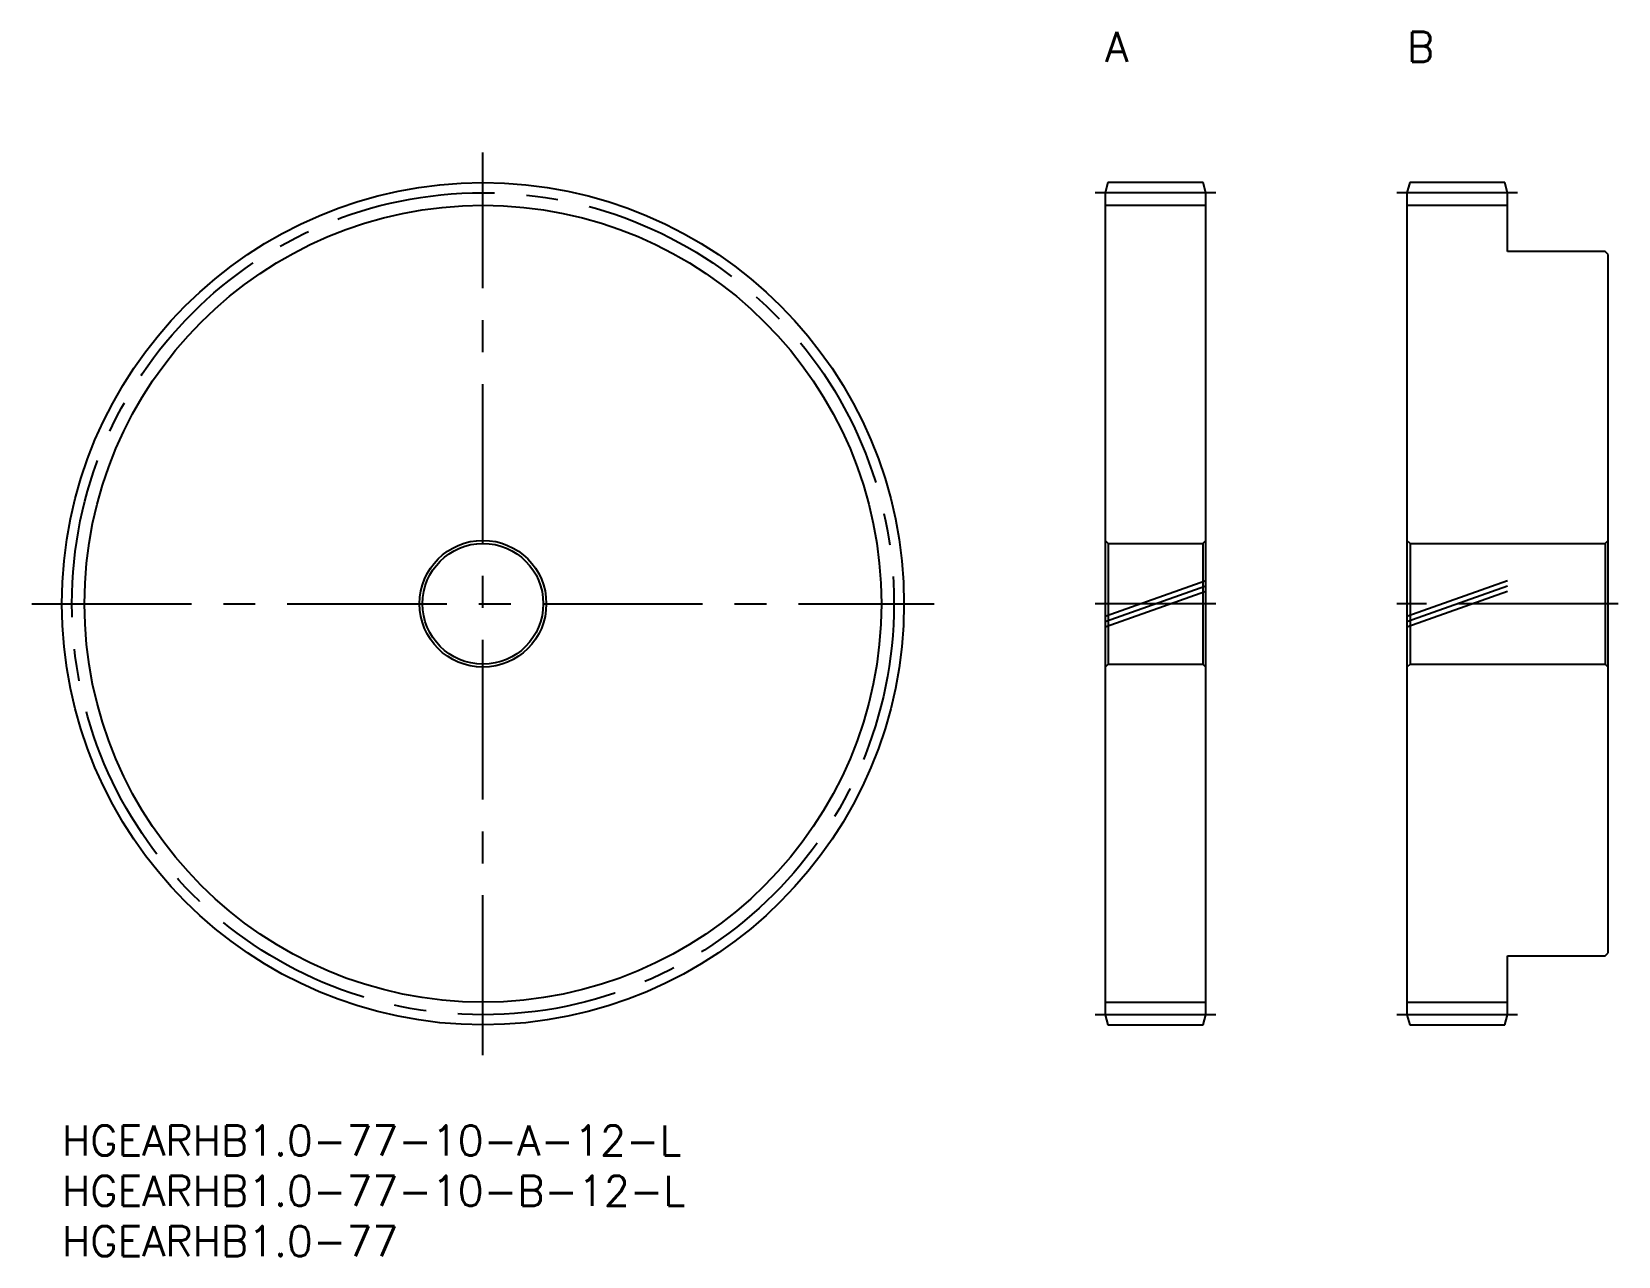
# Model space of a CAD drawing. Extents: x -3 to 155, y -13 to 109.
import ezdxf

# ---------------------------------------------------------------- set-up
doc = ezdxf.new("R2010")
doc.units = 0
doc.header["$LTSCALE"] = 0.5
doc.linetypes.add('CENTER', pattern=[50.8, 31.75, -6.35, 6.35, -6.35])
doc.linetypes.add('PHANTOM', pattern=[63.5, 31.75, -6.35, 6.35, -6.35, 6.35, -6.35])
for name, color, linetype in [('MSM_CENTER', 1, 'CENTER'), ('MSM_CONTINUOUS', 7, 'CONTINUOUS'), ('MSM_IMAGINARY', 6, 'PHANTOM'), ('MSM_NARROW', 5, 'CONTINUOUS'), ('MSM_PART_NUMBER', 7, 'CONTINUOUS')]:
    doc.layers.add(name, color=color, linetype=linetype)
doc.styles.get("Standard").update_dxf_attribs({"font": 'txt.shx', "height": 1, "bigfont": 'bigfont.shx'})

# ---------------------------------------------------------------- blocks, each defined once
blk = doc.blocks.new('*U21')
at = {"layer": 'MSM_PART_NUMBER'}
blk.add_text('A', height=3, dxfattribs=at).set_placement((103.7, 105.7))
blk = doc.blocks.new('*U22')
at = {"layer": 'MSM_PART_NUMBER'}
blk.add_text('B', height=3, dxfattribs=at).set_placement((133.7, 105.7))
blk = doc.blocks.new('*U23')
at = {"layer": 'MSM_PART_NUMBER'}
blk.add_text('HGEARHB1.0-77-10-A-12-L', height=3, dxfattribs=at).set_placement((0, -3))
blk = doc.blocks.new('*U24')
at = {"layer": 'MSM_PART_NUMBER'}
blk.add_text('HGEARHB1.0-77-10-B-12-L', height=3, dxfattribs=at).set_placement((0, -8))
blk = doc.blocks.new('*U25')
at = {"layer": 'MSM_PART_NUMBER'}
blk.add_text('HGEARHB1.0-77', height=3, dxfattribs=at).set_placement((0, -13))

msp = doc.modelspace()

# ---------------------------------------------------------------- linework, layer by layer
at = {"layer": 'MSM_CENTER'}
for p, q in [((41.85, 7), (41.85, 96.7)), ((114.7, 92.7), (102.7, 92.7)), ((144.7, 92.7), (132.7, 92.7)), ((-3, 51.85), (86.7, 51.85)), ((114.7, 51.85), (102.7, 51.85)), ((154.7, 51.85), (132.7, 51.85)), ((114.7, 11), (102.7, 11)), ((144.7, 11), (132.7, 11))]:
    msp.add_line(p, q, dxfattribs=at)
msp.add_circle((41.85, 51.85), 40.85, dxfattribs=at)
at = {"layer": 'MSM_CONTINUOUS'}
for p, q in [((103.97, 93.7), (103.7, 92.7)), ((113.43, 93.7), (103.97, 93.7)), ((113.7, 92.7), (113.43, 93.7)), ((133.97, 93.7), (133.7, 92.7)), ((143.43, 93.7), (133.97, 93.7)), ((143.7, 92.7), (143.43, 93.7)), ((103.7, 92.7), (103.7, 11)), ((113.7, 11), (113.7, 92.7)), ((133.7, 92.7), (133.7, 11)), ((143.7, 86.85), (143.7, 92.7)), ((103.7, 91.45), (113.7, 91.45)), ((133.7, 91.45), (143.7, 91.45)), ((153.4, 86.85), (143.7, 86.85)), ((153.7, 86.55), (153.4, 86.85)), ((153.7, 17.15), (153.7, 86.55)), ((104, 57.85), (103.7, 58.15)), ((104, 57.85), (104, 45.85)), ((104, 57.85), (113.4, 57.85)), ((113.7, 58.15), (113.4, 57.85)), ((113.4, 57.85), (113.4, 45.85)), ((134, 57.85), (133.7, 58.15)), ((134, 57.85), (134, 45.85)), ((134, 57.85), (153.4, 57.85)), ((153.7, 58.15), (153.4, 57.85)), ((153.4, 57.85), (153.4, 45.85)), ((104, 45.85), (103.7, 45.55)), ((104, 45.85), (113.4, 45.85)), ((113.7, 45.55), (113.4, 45.85)), ((134, 45.85), (133.7, 45.55)), ((134, 45.85), (153.4, 45.85)), ((153.7, 45.55), (153.4, 45.85)), ((143.7, 11), (143.7, 16.85)), ((143.7, 16.85), (153.4, 16.85)), ((153.4, 16.85), (153.7, 17.15)), ((103.7, 12.25), (113.7, 12.25)), ((133.7, 12.25), (143.7, 12.25)), ((103.7, 11), (103.97, 10)), ((103.97, 10), (113.43, 10)), ((113.43, 10), (113.7, 11)), ((133.7, 11), (133.97, 10)), ((133.97, 10), (143.43, 10)), ((143.43, 10), (143.7, 11))]:
    msp.add_line(p, q, dxfattribs=at)
for radius in [41.85, 6.3, 6]:
    msp.add_circle((41.85, 51.85), radius, dxfattribs=at)
at = {"layer": 'MSM_IMAGINARY'}
for p, q in [((103.7, 50.61), (113.7, 54.15)), ((103.7, 50.08), (113.7, 53.62)), ((133.7, 50.61), (143.7, 54.15)), ((133.7, 50.08), (143.7, 53.62)), ((103.7, 49.55), (113.7, 53.09)), ((133.7, 49.55), (143.7, 53.09))]:
    msp.add_line(p, q, dxfattribs=at)
at = {"layer": 'MSM_NARROW'}
msp.add_circle((41.85, 51.85), 39.6, dxfattribs=at)

# ---------------------------------------------------------------- block references
at = {"layer": 'MSM_CONTINUOUS'}
for name in ['*U21', '*U22', '*U23', '*U24', '*U25']:
    msp.add_blockref(name, (0, 0), dxfattribs=at)

doc.saveas('drawing.dxf')
